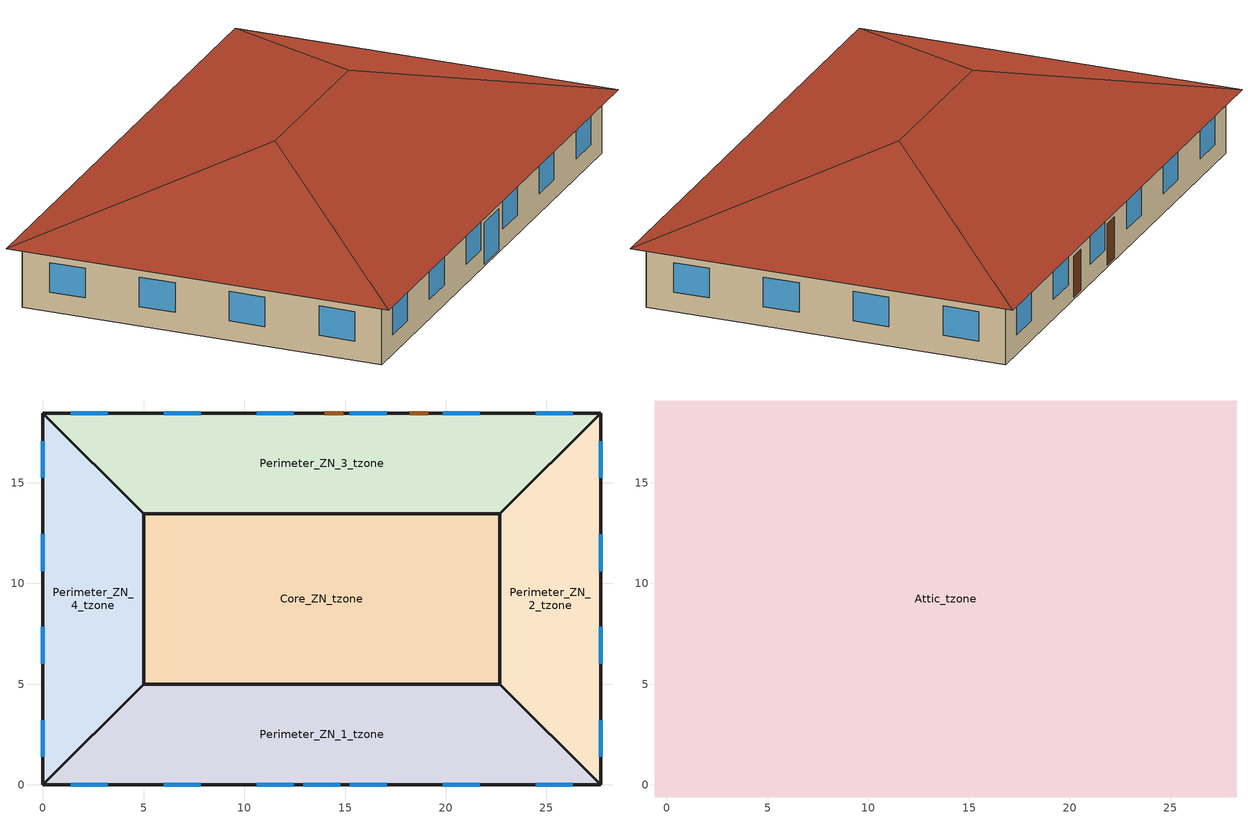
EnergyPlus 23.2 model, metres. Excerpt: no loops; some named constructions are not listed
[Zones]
Core_ZN_tzone
 floor ground (res_ext_wall_grd): 5,5 5,13.46 22.69,13.46 22.69,5 z-0.1
 wall outside (int_wall): 5,13.46 5,5 22.69,5 22.69,13.46 5,13.46 z-0.1:3.06
 roof outside (Radiant Exterior Ceiling Slab Construction): 22.69,13.46 5,13.46 5,5 22.69,5 z3.06
Perimeter_ZN_1_tzone
 floor ground (res_ext_wall_grd): 5,5 22.69,5 27.69,0 0,0 z-0.1
 wall outside (int_wall): 27.69,0 22.69,5 5,5 0,0 z-0.1:3.06
 wall outside (res_ext_wall_grd): 0,0 27.69,0 z-0.1:3.06
 window (Window_U_0.504_SHGC_North_0.229): 12.93,0 14.76,0 z0:2.13; 1.39,0 3.22,0 / 6.01,0 7.84,0 / 10.62,0 12.45,0 / 15.24,0 17.07,0 / 19.85,0 21.68,0 / 24.47,0 26.3,0 z0.9:2.42
 roof outside (Radiant Exterior Ceiling Slab Construction): 22.69,5 5,5 0,0 27.69,0 z3.06
Perimeter_ZN_2_tzone
 floor ground (res_ext_wall_grd): 27.69,18.46 27.69,0 22.69,5 22.69,13.46 z-0.1
 wall outside (int_wall): 27.69,18.46 22.69,13.46 22.69,5 27.69,0 z-0.1:3.06
 wall outside (res_ext_wall_grd): 27.69,0 27.69,18.46 z-0.1:3.06
 window (Window_U_0.504_SHGC_North_0.229): 27.69,1.39 27.69,3.22 / 27.69,6.01 27.69,7.84 / 27.69,10.62 27.69,12.45 / 27.69,15.24 27.69,17.07 z0.9:2.42
 roof outside (Radiant Exterior Ceiling Slab Construction): 22.69,13.46 22.69,5 27.69,0 27.69,18.46 z3.06
Perimeter_ZN_3_tzone
 floor ground (res_ext_wall_grd): 22.69,13.46 5,13.46 0,18.46 27.69,18.46 z-0.1
 wall outside (int_wall): 0,18.46 5,13.46 22.69,13.46 27.69,18.46 z-0.1:3.06
 wall outside (res_ext_wall_grd): 27.69,18.46 0,18.46 z-0.1:3.06
 window (Window_U_0.504_SHGC_North_0.229): 26.3,18.46 24.47,18.46 / 21.68,18.46 19.85,18.46 / 17.07,18.46 15.24,18.46 / 12.45,18.46 10.62,18.46 / 7.84,18.46 6.01,18.46 / 3.22,18.46 1.39,18.46 z0.9:2.42
 door (Swinging Door_con): 14.91,18.46 14,18.46 / 19.13,18.46 18.22,18.46 z0:2.13
 roof outside (Radiant Exterior Ceiling Slab Construction): 5,13.46 22.69,13.46 27.69,18.46 0,18.46 z3.06
Perimeter_ZN_4_tzone
 floor ground (res_ext_wall_grd): 0,18.46 5,13.46 5,5 0,0 z-0.1
 wall outside (res_ext_wall_grd): 0,18.46 0,0 z-0.1:3.06
 wall outside (int_wall): 0,0 5,5 5,13.46 0,18.46 z-0.1:3.06
 window (Window_U_0.504_SHGC_North_0.229): 0,17.07 0,15.24 / 0,12.45 0,10.62 / 0,7.84 0,6.01 / 0,3.22 0,1.39 z0.9:2.42
 roof outside (Radiant Exterior Ceiling Slab Construction): 5,13.46 0,18.46 0,0 5,5 z3.06
Attic_tzone
 floor ground (res_roof_floor): 28.29,-0.6 -0.6,-0.6 -0.6,19.06 28.29,19.06 z3.06
 roof outside (res_roof_floor): 9.23,9.23,6.36 -0.6,19.06,3.06 -0.6,-0.6,3.06; 28.29,19.06,3.06 18.46,9.23,6.36 28.29,-0.6,3.06; 9.23,9.23,6.36 -0.6,-0.6,3.06 28.29,-0.6,3.06 18.46,9.23,6.36; -0.6,19.06,3.06 9.23,9.23,6.36 18.46,9.23,6.36 28.29,19.06,3.06
[Schedule:Day:Interval]
Core_ZN_tzone Radiant System Occupied Schedule Default; Perimeter_ZN_1_tzone Radiant System Occupied Schedule Default; Perimeter_ZN_2_tzone Radiant System Occupied Schedule Default; Perimeter_ZN_3_tzone Radiant System Occupied Schedule Default; Perimeter_ZN_4_tzone Radiant System Occupied Schedule Default: No, 09:00, 0, 17:00, 1, 24:00, 0
Core_ZN_tzone Radiant System Occupied Schedule Summer Design Day; Core_ZN_tzone Radiant System Occupied Schedule Winter Design Day; Perimeter_ZN_1_tzone Radiant System Occupied Schedule Summer Design Day; Perimeter_ZN_1_tzone Radiant System Occupied Schedule Winter Design Day; Perimeter_ZN_2_tzone Radiant System Occupied Schedule Summer Design Day; Perimeter_ZN_2_tzone Radiant System Occupied Schedule Winter Design Day; Perimeter_ZN_3_tzone Radiant System Occupied Schedule Summer Design Day; Perimeter_ZN_3_tzone Radiant System Occupied Schedule Winter Design Day; Perimeter_ZN_4_tzone Radiant System Occupied Schedule Summer Design Day; Perimeter_ZN_4_tzone Radiant System Occupied Schedule Winter Design Day: No, 24:00, 1
Core_ZN_tzone Radiant System Occupied Schedule Sunday; ems_Core_ZN_tzone_Sch_CSP_Error Default; ems_Core_ZN_tzone_Sch_HSP_Error Default; ems_Perimeter_ZN_1_tzone_Sch_CSP_Error Default; ems_Perimeter_ZN_1_tzone_Sch_HSP_Error Default; ems_Perimeter_ZN_2_tzone_Sch_CSP_Error Default; ems_Perimeter_ZN_2_tzone_Sch_HSP_Error Default; ems_Perimeter_ZN_3_tzone_Sch_CSP_Error Default; ems_Perimeter_ZN_3_tzone_Sch_HSP_Error Default; ems_Perimeter_ZN_4_tzone_Sch_CSP_Error Default; ems_Perimeter_ZN_4_tzone_Sch_HSP_Error Default; Perimeter_ZN_1_tzone Radiant System Occupied Schedule Sunday; Perimeter_ZN_2_tzone Radiant System Occupied Schedule Sunday; Perimeter_ZN_3_tzone Radiant System Occupied Schedule Sunday; Perimeter_ZN_4_tzone Radiant System Occupied Schedule Sunday: No, 24:00, 0
[Schedule:Week:Daily]
Core_ZN_tzone Radiant System Occupied Schedule Week Rule - Jan1-Dec31: Core_ZN_tzone Radiant System Occupied Schedule Sunday, Core_ZN_tzone Radiant System Occupied Schedule Default, Core_ZN_tzone Radiant System Occupied Schedule Default, Core_ZN_tzone Radiant System Occupied Schedule Default, Core_ZN_tzone Radiant System Occupied Schedule Default, Core_ZN_tzone Radiant System Occupied Schedule Default, Core_ZN_tzone Radiant System Occupied Schedule Sunday, Core_ZN_tzone Radiant System Occupied Schedule Default, Core_ZN_tzone Radiant System Occupied Schedule Summer Design Day, Core_ZN_tzone Radiant System Occupied Schedule Winter Design Day, Core_ZN_tzone Radiant System Occupied Schedule Default, Core_ZN_tzone Radiant System Occupied Schedule Default
ems_Perimeter_ZN_3_tzone_Sch_HSP_Error Week Rule - Jan1-Dec31: ems_Perimeter_ZN_3_tzone_Sch_HSP_Error Default, ems_Perimeter_ZN_3_tzone_Sch_HSP_Error Default, ems_Perimeter_ZN_3_tzone_Sch_HSP_Error Default, ems_Perimeter_ZN_3_tzone_Sch_HSP_Error Default, ems_Perimeter_ZN_3_tzone_Sch_HSP_Error Default, ems_Perimeter_ZN_3_tzone_Sch_HSP_Error Default, ems_Perimeter_ZN_3_tzone_Sch_HSP_Error Default, ems_Perimeter_ZN_3_tzone_Sch_HSP_Error Default, ems_Perimeter_ZN_3_tzone_Sch_HSP_Error Default, ems_Perimeter_ZN_3_tzone_Sch_HSP_Error Default, ems_Perimeter_ZN_3_tzone_Sch_HSP_Error Default, ems_Perimeter_ZN_3_tzone_Sch_HSP_Error Default
ems_Perimeter_ZN_4_tzone_Sch_CSP_Error Week Rule - Jan1-Dec31: ems_Perimeter_ZN_4_tzone_Sch_CSP_Error Default, ems_Perimeter_ZN_4_tzone_Sch_CSP_Error Default, ems_Perimeter_ZN_4_tzone_Sch_CSP_Error Default, ems_Perimeter_ZN_4_tzone_Sch_CSP_Error Default, ems_Perimeter_ZN_4_tzone_Sch_CSP_Error Default, ems_Perimeter_ZN_4_tzone_Sch_CSP_Error Default, ems_Perimeter_ZN_4_tzone_Sch_CSP_Error Default, ems_Perimeter_ZN_4_tzone_Sch_CSP_Error Default, ems_Perimeter_ZN_4_tzone_Sch_CSP_Error Default, ems_Perimeter_ZN_4_tzone_Sch_CSP_Error Default, ems_Perimeter_ZN_4_tzone_Sch_CSP_Error Default, ems_Perimeter_ZN_4_tzone_Sch_CSP_Error Default
ems_Perimeter_ZN_4_tzone_Sch_HSP_Error Week Rule - Jan1-Dec31: ems_Perimeter_ZN_4_tzone_Sch_HSP_Error Default, ems_Perimeter_ZN_4_tzone_Sch_HSP_Error Default, ems_Perimeter_ZN_4_tzone_Sch_HSP_Error Default, ems_Perimeter_ZN_4_tzone_Sch_HSP_Error Default, ems_Perimeter_ZN_4_tzone_Sch_HSP_Error Default, ems_Perimeter_ZN_4_tzone_Sch_HSP_Error Default, ems_Perimeter_ZN_4_tzone_Sch_HSP_Error Default, ems_Perimeter_ZN_4_tzone_Sch_HSP_Error Default, ems_Perimeter_ZN_4_tzone_Sch_HSP_Error Default, ems_Perimeter_ZN_4_tzone_Sch_HSP_Error Default, ems_Perimeter_ZN_4_tzone_Sch_HSP_Error Default, ems_Perimeter_ZN_4_tzone_Sch_HSP_Error Default
Perimeter_ZN_1_tzone Radiant System Occupied Schedule Week Rule - Jan1-Dec31: Perimeter_ZN_1_tzone Radiant System Occupied Schedule Sunday, Perimeter_ZN_1_tzone Radiant System Occupied Schedule Default, Perimeter_ZN_1_tzone Radiant System Occupied Schedule Default, Perimeter_ZN_1_tzone Radiant System Occupied Schedule Default, Perimeter_ZN_1_tzone Radiant System Occupied Schedule Default, Perimeter_ZN_1_tzone Radiant System Occupied Schedule Default, Perimeter_ZN_1_tzone Radiant System Occupied Schedule Sunday, Perimeter_ZN_1_tzone Radiant System Occupied Schedule Default, Perimeter_ZN_1_tzone Radiant System Occupied Schedule Summer Design Day, Perimeter_ZN_1_tzone Radiant System Occupied Schedule Winter Design Day, Perimeter_ZN_1_tzone Radiant System Occupied Schedule Default, Perimeter_ZN_1_tzone Radiant System Occupied Schedule Default
Perimeter_ZN_2_tzone Radiant System Occupied Schedule Week Rule - Jan1-Dec31: Perimeter_ZN_2_tzone Radiant System Occupied Schedule Sunday, Perimeter_ZN_2_tzone Radiant System Occupied Schedule Default, Perimeter_ZN_2_tzone Radiant System Occupied Schedule Default, Perimeter_ZN_2_tzone Radiant System Occupied Schedule Default, Perimeter_ZN_2_tzone Radiant System Occupied Schedule Default, Perimeter_ZN_2_tzone Radiant System Occupied Schedule Default, Perimeter_ZN_2_tzone Radiant System Occupied Schedule Sunday, Perimeter_ZN_2_tzone Radiant System Occupied Schedule Default, Perimeter_ZN_2_tzone Radiant System Occupied Schedule Summer Design Day, Perimeter_ZN_2_tzone Radiant System Occupied Schedule Winter Design Day, Perimeter_ZN_2_tzone Radiant System Occupied Schedule Default, Perimeter_ZN_2_tzone Radiant System Occupied Schedule Default
Perimeter_ZN_3_tzone Radiant System Occupied Schedule Week Rule - Jan1-Dec31: Perimeter_ZN_3_tzone Radiant System Occupied Schedule Sunday, Perimeter_ZN_3_tzone Radiant System Occupied Schedule Default, Perimeter_ZN_3_tzone Radiant System Occupied Schedule Default, Perimeter_ZN_3_tzone Radiant System Occupied Schedule Default, Perimeter_ZN_3_tzone Radiant System Occupied Schedule Default, Perimeter_ZN_3_tzone Radiant System Occupied Schedule Default, Perimeter_ZN_3_tzone Radiant System Occupied Schedule Sunday, Perimeter_ZN_3_tzone Radiant System Occupied Schedule Default, Perimeter_ZN_3_tzone Radiant System Occupied Schedule Summer Design Day, Perimeter_ZN_3_tzone Radiant System Occupied Schedule Winter Design Day, Perimeter_ZN_3_tzone Radiant System Occupied Schedule Default, Perimeter_ZN_3_tzone Radiant System Occupied Schedule Default
Perimeter_ZN_4_tzone Radiant System Occupied Schedule Week Rule - Jan1-Dec31: Perimeter_ZN_4_tzone Radiant System Occupied Schedule Sunday, Perimeter_ZN_4_tzone Radiant System Occupied Schedule Default, Perimeter_ZN_4_tzone Radiant System Occupied Schedule Default, Perimeter_ZN_4_tzone Radiant System Occupied Schedule Default, Perimeter_ZN_4_tzone Radiant System Occupied Schedule Default, Perimeter_ZN_4_tzone Radiant System Occupied Schedule Default, Perimeter_ZN_4_tzone Radiant System Occupied Schedule Sunday, Perimeter_ZN_4_tzone Radiant System Occupied Schedule Default, Perimeter_ZN_4_tzone Radiant System Occupied Schedule Summer Design Day, Perimeter_ZN_4_tzone Radiant System Occupied Schedule Winter Design Day, Perimeter_ZN_4_tzone Radiant System Occupied Schedule Default, Perimeter_ZN_4_tzone Radiant System Occupied Schedule Default
